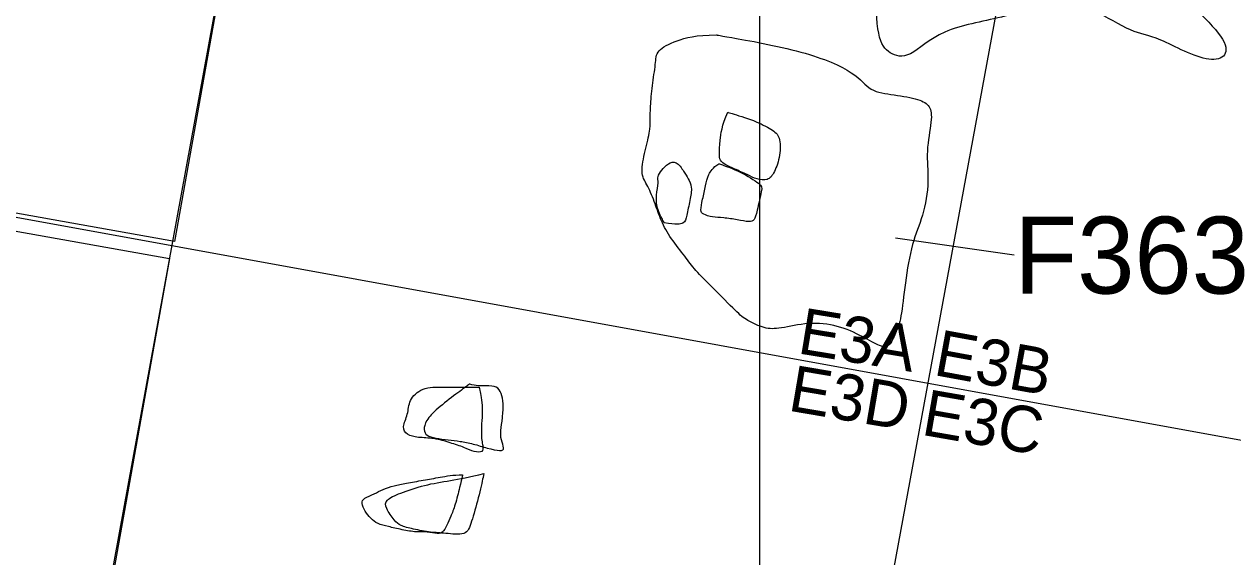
# Model space of a CAD drawing. Extents: x -200 to -100, y 65 to 200.
# Drawn here: x -124.78 to -116.93, y 154.1 to 157.56 of the extents above; entities that cross this region are included whole.
import ezdxf

# ---------------------------------------------------------------- set-up
doc = ezdxf.new("R2010")
doc.units = 0
for name, color, linetype in [('1990 grid', 7, 'Continuous'), ('1991Feature344d', 7, 'Continuous'), ('1991Grid', 7, 'Continuous'), ('Brick', 7, 'Continuous'), ('C2-E2 LimestoneFoundation', 7, 'Continuous'), ('Feature Labels', 7, 'Continuous'), ('FeaturePointers', 7, 'Continuous'), ('Quadrats in DB', 7, 'Continuous'), ('Stone', 7, 'Continuous'), ('Unexcavated areas', 7, 'Continuous'), ('Unit Numbers', 7, 'Continuous')]:
    doc.layers.add(name, color=color, linetype=linetype)

msp = doc.modelspace()

# ---------------------------------------------------------------- linework, layer by layer
at = {"layer": '1990 grid'}
msp.add_line((-116.1337, 170.2763), (-119.8489, 150.136), dxfattribs=at)
at = {"layer": '1991Feature344d'}
msp.add_open_spline([(-118.7258, 160.42), (-118.8607, 160.1473), (-118.8721, 160.0672), (-118.8564, 159.8487), (-118.9235, 159.7143), (-118.9829, 159.4344), (-119.06, 158.9194), (-119.0802, 158.7695), (-119.0638, 158.3276), (-119.1196, 158.1885), (-119.2504, 157.818), (-119.2385, 157.458), (-119.16, 157.3681), (-119.0336, 157.3306), (-118.8329, 157.534), (-118.4189, 157.6008), (-118.077, 157.7131), (-117.8312, 157.6676), (-117.5721, 157.4965), (-117.4385, 157.4965), (-117.0471, 157.271), (-116.8753, 157.4265), (-117.4934, 157.925), (-117.4233, 158.0887), (-117.4841, 158.346), (-117.4327, 158.636), (-117.3766, 158.8933), (-117.3766, 159.2348), (-117.4373, 159.5388), (-117.4373, 159.74), (-117.306, 160.155), (-117.3524, 160.1672), (-117.5281, 160.1996), (-117.6535, 160.2227), (-118.0146, 160.2891), (-118.2081, 160.3247), (-118.4181, 160.3634), (-118.6873, 160.4129), (-118.7258, 160.42), (-118.7258, 160.42), (-118.7258, 160.42)], degree=3, dxfattribs=at)
at = {"layer": '1991Grid'}
msp.add_line((-121.0648, 171.1951), (-124.7443, 151.0524), dxfattribs=at)
msp.add_open_spline([(-120.2803, 157.4926), (-120.4148, 157.4926), (-120.5492, 157.4556), (-120.6736, 157.3917), (-120.6736, 157.3109), (-120.6983, 157.1621), (-120.7104, 157.0193), (-120.7104, 156.9419), (-120.7104, 156.865), (-120.7507, 156.7209), (-120.7737, 156.5787), (-120.7268, 156.5192), (-120.6764, 156.3914), (-120.6428, 156.2871), (-120.579, 156.1694), (-120.4781, 156.0483), (-120.4243, 155.9676), (-120.3067, 155.8532), (-120.1427, 155.6856), (-120.087, 155.6376), (-119.9641, 155.5819), (-119.8757, 155.5819), (-119.6817, 155.628), (-119.4916, 155.6088), (-119.3273, 155.5321), (-119.2121, 155.4629), (-119.1564, 155.4629), (-119.118, 155.5571), (-119.0796, 155.6417), (-119.0584, 155.8762), (-119.0122, 156.1493), (-118.9373, 156.3069), (-118.8963, 156.5517), (-118.9232, 156.7343), (-118.8782, 156.9449), (-118.8903, 157.0337), (-118.9584, 157.0755), (-119.1274, 157.104), (-119.2918, 157.1243), (-119.3626, 157.2423), (-119.6885, 157.3881), (-120.2803, 157.4926), (-120.2803, 157.4926), (-120.2803, 157.4926)], degree=3, dxfattribs=at)
at = {"layer": 'Brick'}
for points in [[(-120.2073, 156.9898), (-120.2443, 156.9057), (-120.2609, 156.7935), (-120.2609, 156.7177), (-120.2609, 156.6771), (-120.2214, 156.6474), (-120.1676, 156.6244), (-120.0765, 156.5837), (-120.0194, 156.5541), (-119.947, 156.5431), (-119.9031, 156.5947), (-119.8647, 156.71), (-119.8647, 156.8352), (-119.9174, 156.8759), (-120.0304, 156.9374), (-120.2073, 156.9898), (-120.2073, 156.9898), (-120.2073, 156.9898)], [(-120.6192, 156.2717), (-120.5424, 156.2607), (-120.4864, 156.2607), (-120.4754, 156.3134), (-120.4513, 156.42), (-120.437, 156.5078), (-120.4644, 156.5594), (-120.4897, 156.6023), (-120.5413, 156.678), (-120.5939, 156.6594), (-120.6379, 156.6143), (-120.6664, 156.5704), (-120.6554, 156.5397), (-120.6719, 156.4507), (-120.6719, 156.3694), (-120.6192, 156.2717), (-120.6192, 156.2717), (-120.6192, 156.2717)], [(-120.2643, 156.656), (-120.3049, 156.6296), (-120.3345, 156.5857), (-120.351, 156.5154), (-120.3707, 156.4231), (-120.3872, 156.3452), (-120.3707, 156.3287), (-120.3071, 156.3067), (-120.2379, 156.3067), (-120.1424, 156.2914), (-120.0645, 156.2749), (-120.0327, 156.2881), (-120.0195, 156.3364), (-119.9833, 156.4956), (-119.9833, 156.5176), (-120.1291, 156.6083), (-120.2643, 156.656), (-120.2643, 156.656), (-120.2643, 156.656)]]:
    msp.add_open_spline(points, degree=3, dxfattribs=at)
at = {"layer": 'C2-E2 LimestoneFoundation'}
for points in [[(-121.8207, 155.2051), (-121.8886, 155.2051), (-121.9886, 155.2051), (-122.0485, 155.2051), (-122.1964, 155.2051), (-122.2803, 155.1171), (-122.2803, 155.0292), (-122.3243, 154.9412), (-122.2937, 154.8934), (-122.2193, 154.8751), (-122.1149, 154.8751), (-122.0079, 154.8425), (-121.9152, 154.8125), (-121.8526, 154.7811), (-121.7952, 154.7811), (-121.7952, 154.8177), (-121.8134, 154.896), (-121.7939, 155.075), (-121.8207, 155.2051), (-121.8207, 155.2051), (-121.8207, 155.2051)], [(-121.9293, 154.6349), (-121.9904, 154.6349), (-122.0785, 154.6178), (-122.1816, 154.6009), (-122.3004, 154.5787), (-122.3734, 154.5656), (-122.4491, 154.5395), (-122.4987, 154.5121), (-122.5731, 154.482), (-122.5862, 154.4546), (-122.5627, 154.3958), (-122.5261, 154.3514), (-122.4818, 154.3136), (-122.4133, 154.2998), (-122.3245, 154.2774), (-122.2209, 154.2602), (-122.1806, 154.2684), (-122.1031, 154.2528), (-122.0576, 154.2528), (-122.0292, 154.308), (-122.0061, 154.3625), (-121.9778, 154.4341), (-121.945, 154.5602), (-121.9293, 154.6349), (-121.9293, 154.6349), (-121.9293, 154.6349)]]:
    msp.add_open_spline(points, degree=3, dxfattribs=at)
at = {"layer": 'FeaturePointers'}
msp.add_line((-118.347, 156.062), (-119.1191, 156.1718), dxfattribs=at)
at = {"layer": 'Quadrats in DB'}
msp.add_line((-120, 150), (-120, 160), dxfattribs=at)
at = {"layer": 'Stone'}
for points in [[(-121.8826, 155.2239), (-121.8423, 155.2124), (-121.7732, 155.2124), (-121.7034, 155.2124), (-121.6768, 155.1649), (-121.661, 155.103), (-121.6692, 155.0048), (-121.6815, 154.9184), (-121.6815, 154.8623), (-121.6541, 154.8025), (-121.6771, 154.7874), (-121.7685, 154.8068), (-121.8607, 154.8371), (-121.947, 154.8529), (-122.0204, 154.863), (-122.1053, 154.8716), (-122.1658, 154.8882), (-122.1823, 154.9249), (-122.1708, 154.9854), (-122.0978, 155.0633), (-121.9643, 155.1654), (-121.8826, 155.2239), (-121.8826, 155.2239), (-121.8826, 155.2239)], [(-121.7907, 154.6441), (-121.8833, 154.6199), (-122.0133, 154.5956), (-122.1742, 154.5714), (-122.3417, 154.514), (-122.432, 154.4721), (-122.432, 154.4214), (-122.3681, 154.3332), (-122.3373, 154.3045), (-122.2535, 154.2825), (-122.1301, 154.2582), (-122.0485, 154.2582), (-121.9009, 154.2361), (-121.8744, 154.32), (-121.8237, 154.4854), (-121.7907, 154.6441), (-121.7907, 154.6441), (-121.7907, 154.6441)]]:
    msp.add_open_spline(points, degree=3, dxfattribs=at)
at = {"layer": 'Unexcavated areas'}
for points in [[(-127.8425, 161.951), (-122.9202, 161.0729), (-123.7983, 156.1506), (-128.7206, 157.0288)], [(-128.7543, 156.9179), (-123.832, 156.0398), (-124.7101, 151.1175), (-129.6324, 151.9956)]]:
    msp.add_lwpolyline(points, close=True, dxfattribs=at)
at = {"layer": 'Unit Numbers'}
msp.add_line((-113.9751, 154.3306), (-133.6247, 157.9087), dxfattribs=at)

# ---------------------------------------------------------------- texts
at = {"layer": 'Feature Labels'}
for s, rotation, p in [('E3A', 350.70694, (-119.7611, 155.4253)), ('E3B', 349.61572, (-118.8784, 155.2845)), ('E3D', 350.3418, (-119.8233, 155.0532)), ('E3C', 350.14449, (-118.9572, 154.896))]:
    msp.add_text(s, height=0.3, rotation=rotation, dxfattribs=at).set_placement(p)
at = {"layer": 'FeaturePointers'}
msp.add_text('F363', height=0.5, dxfattribs=at).set_placement((-118.347, 155.812))

doc.saveas('drawing.dxf')
